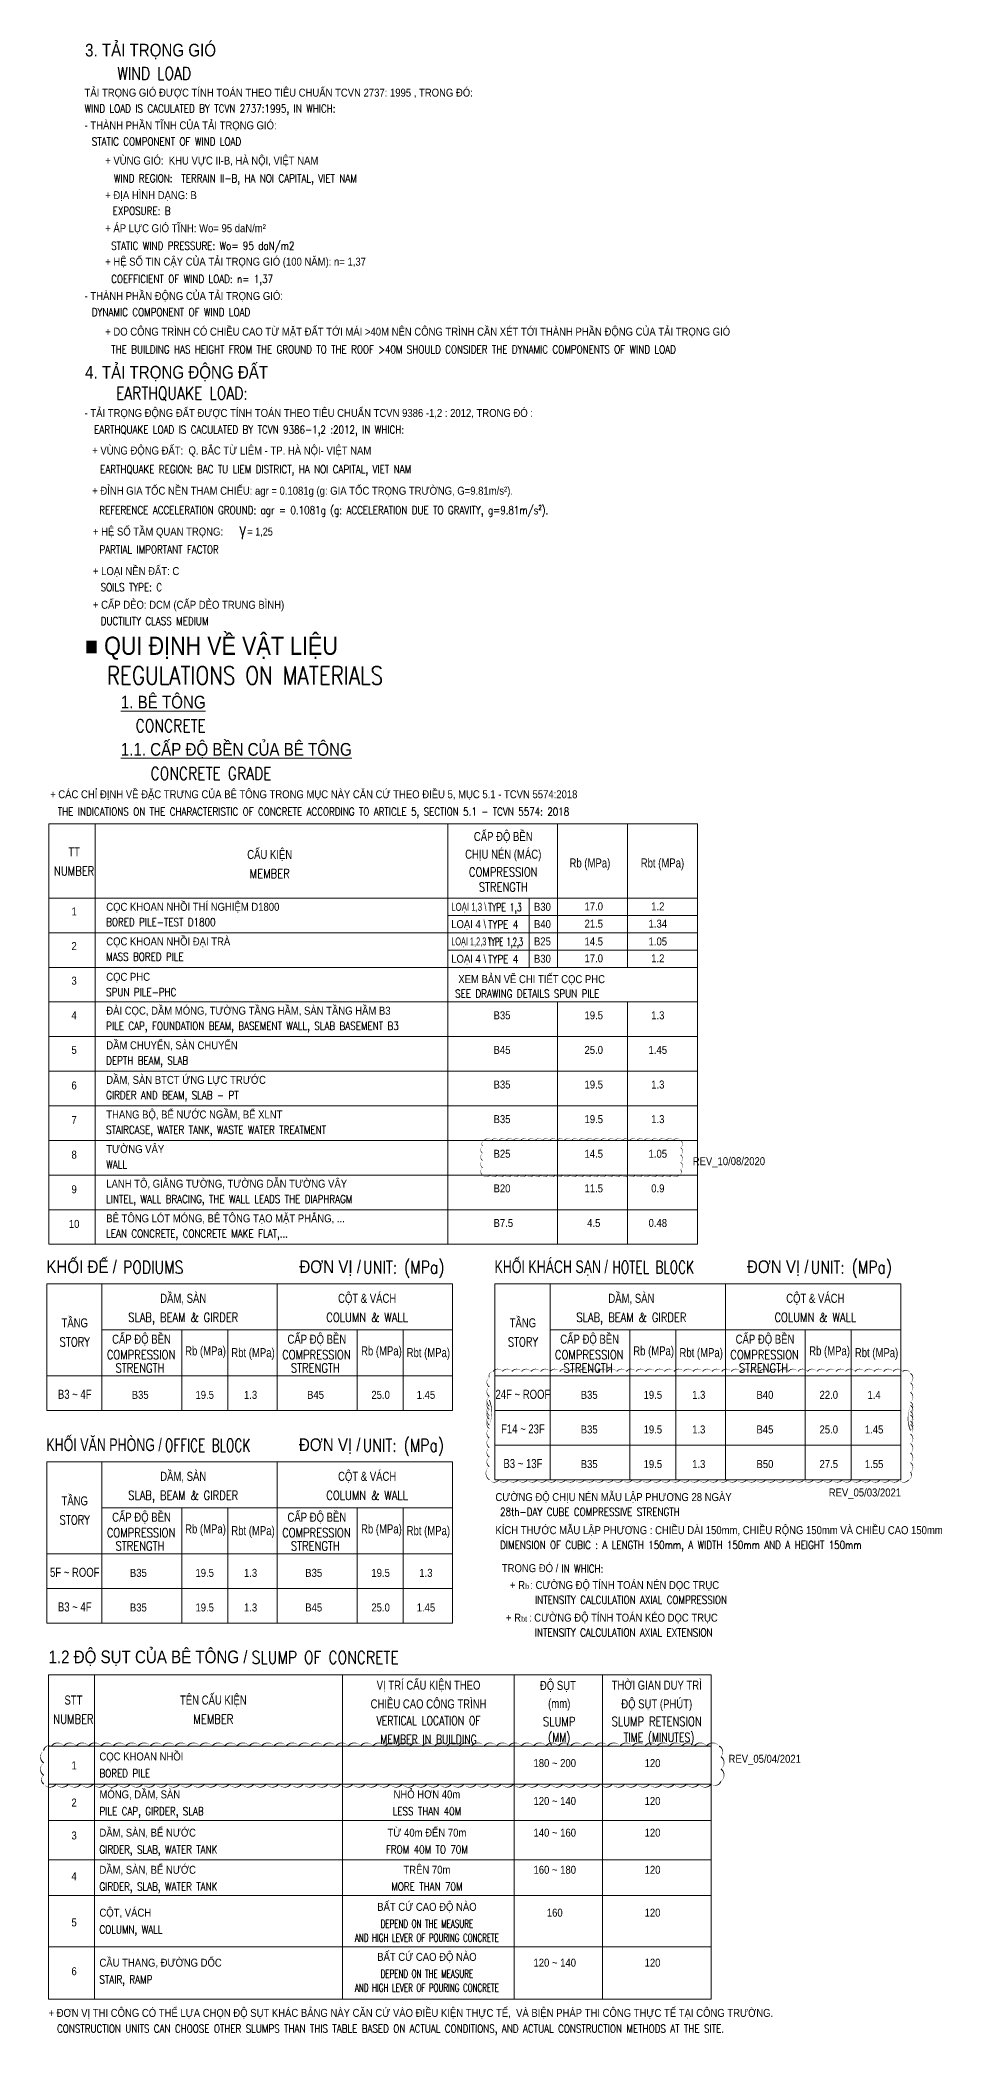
# Model space of a CAD drawing. Header units: millimetres. Extents: x 408913 to 1237273, y -191467 to -86666.
# Drawn here: x 455388 to 480201, y -185448 to -130588 of the extents above; entities that cross this region are included whole.
import ezdxf
from ezdxf.enums import TextEntityAlignment as Align

# ---------------------------------------------------------------- set-up
doc = ezdxf.new("R2010")
doc.units = ezdxf.units.MM
doc.header["$LTSCALE"] = 35
for name, color, linetype, lineweight in [('NDC_S_CONTINUOUS', 3, 'Continuous', 20), ('NDC_S_ENG TEXT', 2, 'Continuous', 9), ('NDC_S_VN TEXT', 7, 'Continuous', 9)]:
    doc.layers.add(name, color=color, linetype=linetype, lineweight=lineweight)
doc.styles.add('MtXpl_Symbol', font='symbol.ttf', dxfattribs={"width": 0.8})
doc.styles.add('NDC_ARIAL', font='arial.ttf', dxfattribs={"width": 0.85})
doc.styles.add('NDC_ROMANS', font='romans.shx', dxfattribs={"width": 0.8})

msp = doc.modelspace()

# ---------------------------------------------------------------- linework, layer by layer
at = {"layer": 'DEFPOINTS', "color": 1}
for points in [[(467563.2, -161800.1, 0, 20, 0.5205671), (467763.2, -161800.1, 0, 20, 0.5205671), (467963.2, -161800.1, 0, 20, 0.5205671), (468163.2, -161800.1, 0, 20, 0.5205671), (468363.2, -161800.1, 0, 20, 0.5205671), (468563.2, -161800.1, 0, 20, 0.5205671), (468763.2, -161800.1, 0, 20, 0.5205671), (468963.2, -161800.1, 0, 20, 0.5205671), (469163.2, -161800.1, 0, 20, 0.5205671), (469363.2, -161800.1, 0, 20, 0.5205671), (469563.2, -161800.1, 0, 20, 0.5205671), (469763.2, -161800.1, 0, 20, 0.5205671), (469963.2, -161800.1, 0, 20, 0.5205671), (470163.2, -161800.1, 0, 20, 0.5205671), (470363.2, -161800.1, 0, 20, 0.5205671), (470563.2, -161800.1, 0, 20, 0.5205671), (470763.2, -161800.1, 0, 20, 0.5205671), (470963.2, -161800.1, 0, 20, 0.5205671), (471163.2, -161800.1, 0, 20, 0.5205671), (471363.2, -161800.1, 0, 20, 0.5205671), (471563.2, -161800.1, 0, 20, 0.5205671), (471763.2, -161800.1, 0, 20, 0.5205671), (471963.2, -161800.1, 0, 20, 0.5205671), (472163.2, -161800.1, 0, 20, 0.5205671), (472363.2, -161800.1, 0, 20, 0.5205671), (472563.2, -161800.1, 0, 20, 0.5205671), (472763.2, -161800.1, 0, 20, 0.5205671), (472963.2, -161800.1, 0, 20, 0.5205671), (473010.3, -161647.2, 0, 20, 0.5205671), (473010.3, -161447.2, 0, 20, 0.5205671), (473010.3, -161247.2, 0, 20, 0.5205671), (473010.3, -161047.2, 0, 20, 0.5205671), (473009.1, -160848.4, 0, 20, 0.5205671), (472809.1, -160848.4, 0, 20, 0.5205671), (472609.1, -160848.4, 0, 20, 0.5205671), (472409.1, -160848.4, 0, 20, 0.5205671), (472209.1, -160848.4, 0, 20, 0.5205671), (472009.1, -160848.4, 0, 20, 0.5205671), (471809.1, -160848.4, 0, 20, 0.5205671), (471609.1, -160848.4, 0, 20, 0.5205671), (471409.1, -160848.4, 0, 20, 0.5205671), (471209.1, -160848.4, 0, 20, 0.5205671), (471009.1, -160848.4, 0, 20, 0.5205671), (470809.1, -160848.4, 0, 20, 0.5205671), (470609.1, -160848.4, 0, 20, 0.5205671), (470409.1, -160848.4, 0, 20, 0.5205671), (470209.1, -160848.4, 0, 20, 0.5205671), (470009.1, -160848.4, 0, 20, 0.5205671), (469809.1, -160848.4, 0, 20, 0.5205671), (469609.1, -160848.4, 0, 20, 0.5205671), (469409.1, -160848.4, 0, 20, 0.5205671), (469209.1, -160848.4, 0, 20, 0.5205671), (469009.1, -160848.4, 0, 20, 0.5205671), (468809.1, -160848.4, 0, 20, 0.5205671), (468609.1, -160848.4, 0, 20, 0.5205671), (468409.1, -160848.4, 0, 20, 0.5205671), (468209.1, -160848.4, 0, 20, 0.5205671), (468009.1, -160848.4, 0, 20, 0.5205671), (467809.1, -160848.4, 0, 20, 0.5205671), (467609.1, -160848.4, 0, 20, 0.5205671), (467563.2, -161002.5, 0, 20, 0.5205671), (467563.2, -161202.5, 0, 20, 0.5205671), (467563.2, -161402.5, 0, 20, 0.5205671), (467563.2, -161602.5, 0, 20, 0.5205671)], [(467748.1, -170179.4, 0, 26.2, 0.5205671), (468010.2, -170179.4, 0, 26.2, 0.5205671), (468272.2, -170179.4, 0, 26.2, 0.5205671), (468534.3, -170179.4, 0, 26.2, 0.5205671), (468796.4, -170179.4, 0, 26.2, 0.5205671), (469058.4, -170179.4, 0, 26.2, 0.5205671), (469320.5, -170179.4, 0, 26.2, 0.5205671), (469582.6, -170179.4, 0, 26.2, 0.5205671), (469844.7, -170179.4, 0, 26.2, 0.5205671), (470106.7, -170179.4, 0, 26.2, 0.5205671), (470368.8, -170179.4, 0, 26.2, 0.5205671), (470630.9, -170179.4, 0, 26.2, 0.5205671), (470892.9, -170179.4, 0, 26.2, 0.5205671), (471155, -170179.4, 0, 26.2, 0.5205671), (471417.1, -170179.4, 0, 26.2, 0.5205671), (471679.2, -170179.4, 0, 26.2, 0.5205671), (471941.2, -170179.4, 0, 26.2, 0.5205671), (472203.3, -170179.4, 0, 26.2, 0.5205671), (472465.4, -170179.4, 0, 26.2, 0.5205671), (472727.5, -170179.4, 0, 26.2, 0.5205671), (472989.5, -170179.4, 0, 26.2, 0.5205671), (473251.6, -170179.4, 0, 26.2, 0.5205671), (473513.7, -170179.4, 0, 26.2, 0.5205671), (473775.7, -170179.4, 0, 26.2, 0.5205671), (474037.8, -170179.4, 0, 26.2, 0.5205671), (474299.9, -170179.4, 0, 26.2, 0.5205671), (474562, -170179.4, 0, 26.2, 0.5205671), (474824, -170179.4, 0, 26.2, 0.5205671), (475086.1, -170179.4, 0, 26.2, 0.5205671), (475348.2, -170179.4, 0, 26.2, 0.5205671), (475610.2, -170179.4, 0, 26.2, 0.5205671), (475872.3, -170179.4, 0, 26.2, 0.5205671), (476134.4, -170179.4, 0, 26.2, 0.5205671), (476396.5, -170179.4, 0, 26.2, 0.5205671), (476658.5, -170179.4, 0, 26.2, 0.5205671), (476920.6, -170179.4, 0, 26.2, 0.5205671), (477182.7, -170179.4, 0, 26.2, 0.5205671), (477444.8, -170179.4, 0, 26.2, 0.5205671), (477706.8, -170179.4, 0, 26.2, 0.5205671), (477968.9, -170179.4, 0, 26.2, 0.5205671), (478231, -170179.4, 0, 26.2, 0.5205671), (478493, -170179.4, 0, 26.2, 0.5205671), (478755.1, -170179.4, 0, 26.2, 0.5205671), (479017.2, -170179.4, 0, 26.2, 0.5205671), (479279.3, -170179.4, 0, 26.2, 0.5205671), (479330.8, -169968.9, 0, 26.2, 0.5205671), (479330.8, -169706.8, 0, 26.2, 0.5205671), (479330.8, -169444.7, 0, 26.2, 0.5205671), (479330.8, -169182.6, 0, 26.2, 0.5205671), (479330.8, -168920.6, 0, 26.2, 0.5205671), (479330.8, -168658.5, 0, 26.2, 0.5205671), (479330.8, -168396.4, 0, 26.2, 0.5205671), (479330.8, -168134.4, 0, 26.2, 0.1978306), (479330.8, -168824, 0, 26.2, 0.5205671), (479330.8, -168561.9, 0, 26.2, 0.5205671), (479330.8, -168299.8, 0, 26.2, 0.5205671), (479330.8, -168037.8, 0, 26.2, 0.5205671), (479330.8, -167775.7, 0, 26.2, 0.5205671), (479330.8, -167513.6, 0, 26.2, 0.5205671), (479330.8, -167251.5, 0, 26.2, 0.5205671), (479118, -167202.3, 0, 26.2, 0.5205671), (478855.9, -167202.3, 0, 26.2, 0.5205671), (478593.8, -167202.3, 0, 26.2, 0.5205671), (478331.8, -167202.3, 0, 26.2, 0.5205671), (478069.7, -167202.3, 0, 26.2, 0.5205671), (477807.6, -167202.3, 0, 26.2, 0.5205671), (477545.6, -167202.3, 0, 26.2, 0.5205671), (477283.5, -167202.3, 0, 26.2, 0.5205671), (477021.4, -167202.3, 0, 26.2, 0.5205671), (476759.3, -167202.3, 0, 26.2, 0.5205671), (476497.3, -167202.3, 0, 26.2, 0.5205671), (476235.2, -167202.3, 0, 26.2, 0.5205671), (475973.1, -167202.3, 0, 26.2, 0.5205671), (475711.1, -167202.3, 0, 26.2, 0.5205671), (475449, -167202.3, 0, 26.2, 0.5205671), (475186.9, -167202.3, 0, 26.2, 0.5205671), (474924.8, -167202.3, 0, 26.2, 0.5205671), (474662.8, -167202.3, 0, 26.2, 0.5205671), (474400.7, -167202.3, 0, 26.2, 0.5205671), (474138.6, -167202.3, 0, 26.2, 0.5205671), (473876.5, -167202.3, 0, 26.2, 0.5205671), (473614.5, -167202.3, 0, 26.2, 0.5205671), (473352.4, -167202.3, 0, 26.2, 0.5205671), (473090.3, -167202.3, 0, 26.2, 0.5205671), (472828.3, -167202.3, 0, 26.2, 0.5205671), (472566.2, -167202.3, 0, 26.2, 0.5205671), (472304.1, -167202.3, 0, 26.2, 0.5205671), (472042, -167202.3, 0, 26.2, 0.5205671), (471780, -167202.3, 0, 26.2, 0.5205671), (471517.9, -167202.3, 0, 26.2, 0.5205671), (471255.8, -167202.3, 0, 26.2, 0.5205671), (470993.8, -167202.3, 0, 26.2, 0.5205671), (470731.7, -167202.3, 0, 26.2, 0.5205671), (470469.6, -167202.3, 0, 26.2, 0.5205671), (470207.5, -167202.3, 0, 26.2, 0.5205671), (469945.5, -167202.3, 0, 26.2, 0.5205671), (469683.4, -167202.3, 0, 26.2, 0.5205671), (469421.3, -167202.3, 0, 26.2, 0.5205671), (469159.3, -167202.3, 0, 26.2, 0.5205671), (468897.2, -167202.3, 0, 26.2, 0.5205671), (468635.1, -167202.3, 0, 26.2, 0.5205671), (468373, -167202.3, 0, 26.2, 0.5205671), (468111, -167202.3, 0, 26.2, 0.5205671), (467848.9, -167202.3, 0, 26.2, 0.5205671), (467748.1, -167363.6, 0, 26.2, 0.5205671), (467748.1, -167625.6, 0, 26.2, 0.5205671), (467748.1, -167887.7, 0, 26.2, 0.5205671), (467748.1, -168149.8, 0, 26.2, 0.5205671), (467748.1, -168411.9, 0, 26.2, 0.5205671), (467748.1, -168673.9, 0, 26.2, 0.1978306), (467748.1, -167984.3, 0, 26.2, 0.5205671), (467748.1, -168246.4, 0, 26.2, 0.5205671), (467748.1, -168508.5, 0, 26.2, 0.5205671), (467748.1, -168770.5, 0, 26.2, 0.5205671), (467748.1, -169032.6, 0, 26.2, 0.5205671), (467748.1, -169294.7, 0, 26.2, 0.5205671), (467748.1, -169556.8, 0, 26.2, 0.5205671), (467748.1, -169818.8, 0, 26.2, 0.5205671)], [(455493.3, -178544.1, 0, 34, 0.5205671), (455833.2, -178544.1, 0, 34, 0.5205671), (456173.2, -178544.1, 0, 34, 0.5205671), (456513.1, -178544.1, 0, 34, 0.5205671), (456853.1, -178544.1, 0, 34, 0.5205671), (457193, -178544.1, 0, 34, 0.5205671), (457533, -178544.1, 0, 34, 0.5205671), (457872.9, -178544.1, 0, 34, 0.5205671), (458212.9, -178544.1, 0, 34, 0.5205671), (458552.8, -178544.1, 0, 34, 0.5205671), (458892.8, -178544.1, 0, 34, 0.5205671), (459232.7, -178544.1, 0, 34, 0.5205671), (459572.6, -178544.1, 0, 34, 0.5205671), (459912.6, -178544.1, 0, 34, 0.5205671), (460252.5, -178544.1, 0, 34, 0.5205671), (460592.5, -178544.1, 0, 34, 0.5205671), (460932.4, -178544.1, 0, 34, 0.5205671), (461272.4, -178544.1, 0, 34, 0.5205671), (461612.3, -178544.1, 0, 34, 0.5205671), (461952.3, -178544.1, 0, 34, 0.5205671), (462292.2, -178544.1, 0, 34, 0.5205671), (462632.2, -178544.1, 0, 34, 0.5205671), (462972.1, -178544.1, 0, 34, 0.5205671), (463312, -178544.1, 0, 34, 0.5205671), (463652, -178544.1, 0, 34, 0.5205671), (463991.9, -178544.1, 0, 34, 0.5205671), (464331.9, -178544.1, 0, 34, 0.5205671), (464671.8, -178544.1, 0, 34, 0.5205671), (465011.8, -178544.1, 0, 34, 0.5205671), (465351.7, -178544.1, 0, 34, 0.5205671), (465691.7, -178544.1, 0, 34, 0.5205671), (466031.6, -178544.1, 0, 34, 0.5205671), (466371.6, -178544.1, 0, 34, 0.5205671), (466711.5, -178544.1, 0, 34, 0.5205671), (467051.4, -178544.1, 0, 34, 0.5205671), (467391.4, -178544.1, 0, 34, 0.5205671), (467731.3, -178544.1, 0, 34, 0.5205671), (468071.3, -178544.1, 0, 34, 0.5205671), (468411.2, -178544.1, 0, 34, 0.5205671), (468751.2, -178544.1, 0, 34, 0.5205671), (469091.1, -178544.1, 0, 34, 0.5205671), (469431.1, -178544.1, 0, 34, 0.5205671), (469771, -178544.1, 0, 34, 0.5205671), (470111, -178544.1, 0, 34, 0.5205671), (470450.9, -178544.1, 0, 34, 0.5205671), (470790.8, -178544.1, 0, 34, 0.5205671), (471130.8, -178544.1, 0, 34, 0.5205671), (471470.7, -178544.1, 0, 34, 0.5205671), (471810.7, -178544.1, 0, 34, 0.5205671), (472150.6, -178544.1, 0, 34, 0.5205671), (472490.6, -178544.1, 0, 34, 0.5205671), (472830.5, -178544.1, 0, 34, 0.5205671), (473170.5, -178544.1, 0, 34, 0.5205671), (473510.4, -178544.1, 0, 34, 0.5205671), (473850.4, -178544.1, 0, 34, 0.5205671), (474116.5, -178470.3, 0, 34, 0.5205671), (474116.5, -178130.4, 0, 34, 0.5205671), (474116.5, -177790.5, 0, 34, 0.5205671), (474065.9, -177501.2, 0, 34, 0.5205671), (473725.9, -177501.2, 0, 34, 0.5205671), (473386, -177501.2, 0, 34, 0.5205671), (473046, -177501.2, 0, 34, 0.5205671), (472706.1, -177501.2, 0, 34, 0.5205671), (472366.1, -177501.2, 0, 34, 0.5205671), (472026.2, -177501.2, 0, 34, 0.5205671), (471686.2, -177501.2, 0, 34, 0.5205671), (471346.3, -177501.2, 0, 34, 0.5205671), (471006.4, -177501.2, 0, 34, 0.5205671), (470666.4, -177501.2, 0, 34, 0.5205671), (470326.5, -177501.2, 0, 34, 0.5205671), (469986.5, -177501.2, 0, 34, 0.5205671), (469646.6, -177501.2, 0, 34, 0.5205671), (469306.6, -177501.2, 0, 34, 0.5205671), (468966.7, -177501.2, 0, 34, 0.5205671), (468626.7, -177501.2, 0, 34, 0.5205671), (468286.8, -177501.2, 0, 34, 0.5205671), (467946.8, -177501.2, 0, 34, 0.5205671), (467606.9, -177501.2, 0, 34, 0.5205671), (467267, -177501.2, 0, 34, 0.5205671), (466927, -177501.2, 0, 34, 0.5205671), (466587.1, -177501.2, 0, 34, 0.5205671), (466247.1, -177501.2, 0, 34, 0.5205671), (465907.2, -177501.2, 0, 34, 0.5205671), (465567.2, -177501.2, 0, 34, 0.5205671), (465227.3, -177501.2, 0, 34, 0.5205671), (464887.3, -177501.2, 0, 34, 0.5205671), (464547.4, -177501.2, 0, 34, 0.5205671), (464207.4, -177501.2, 0, 34, 0.5205671), (463867.5, -177501.2, 0, 34, 0.5205671), (463527.6, -177501.2, 0, 34, 0.5205671), (463187.6, -177501.2, 0, 34, 0.5205671), (462847.7, -177501.2, 0, 34, 0.5205671), (462507.7, -177501.2, 0, 34, 0.5205671), (462167.8, -177501.2, 0, 34, 0.5205671), (461827.8, -177501.2, 0, 34, 0.5205671), (461487.9, -177501.2, 0, 34, 0.5205671), (461147.9, -177501.2, 0, 34, 0.5205671), (460808, -177501.2, 0, 34, 0.5205671), (460468, -177501.2, 0, 34, 0.5205671), (460128.1, -177501.2, 0, 34, 0.5205671), (459788.1, -177501.2, 0, 34, 0.5205671), (459448.2, -177501.2, 0, 34, 0.5205671), (459108.3, -177501.2, 0, 34, 0.5205671), (458768.3, -177501.2, 0, 34, 0.5205671), (458428.4, -177501.2, 0, 34, 0.5205671), (458088.4, -177501.2, 0, 34, 0.5205671), (457748.5, -177501.2, 0, 34, 0.5205671), (457408.5, -177501.2, 0, 34, 0.5205671), (457068.6, -177501.2, 0, 34, 0.5205671), (456728.6, -177501.2, 0, 34, 0.5205671), (456388.7, -177501.2, 0, 34, 0.5205671), (456048.7, -177501.2, 0, 34, 0.5205671), (455708.8, -177501.2, 0, 34, 0.5205671), (455493.3, -177625.6, 0, 34, 0.5205671), (455493.3, -177965.6, 0, 34, 0.5205671), (455493.3, -178305.5, 0, 34, 0.5205671)]]:
    msp.add_lwpolyline(points, format="xyseb", close=True, dxfattribs=at)
at = {"layer": 'NDC_S_CONTINUOUS'}
for p, q in [((456905.5, -152141.2), (456905.5, -163703.5)), ((466608.4, -152141.2), (466608.4, -163703.5)), ((469625.8, -152141.2), (469625.8, -156090)), ((471549.6, -152141.2), (471549.6, -156090)), ((455636.5, -154186.6), (473473.4, -154186.6)), ((466608.4, -154662.5), (469625.8, -154662.5)), ((468840.8, -154186.6), (468840.8, -155138.3)), ((469625.8, -154662.5), (473473.4, -154662.5)), ((455636.5, -155138.3), (473473.4, -155138.3)), ((468840.8, -155138.3), (468840.8, -156090)), ((466608.4, -155614.2), (473473.4, -155614.2)), ((455636.5, -156090), (473473.4, -156090)), ((455636.5, -157041.7), (473473.4, -157041.7)), ((469625.8, -157041.7), (469625.8, -163703.5)), ((471549.6, -157041.7), (471549.6, -163703.5)), ((455636.5, -157993.4), (473473.4, -157993.4)), ((455636.5, -158945.1), (473473.4, -158945.1)), ((455636.5, -159896.7), (473473.4, -159896.7)), ((455636.5, -160848.4), (473473.4, -160848.4)), ((455636.5, -161800.1), (473473.4, -161800.1)), ((455636.5, -162751.8), (473473.4, -162751.8)), ((455636.5, -163703.5), (473473.4, -163703.5)), ((457094.2, -164786.5), (457094.2, -168276)), ((461917, -164786.5), (461917, -168276)), ((469419.9, -164786.5), (469419.9, -170179.4)), ((474242.6, -164786.5), (474242.6, -170179.4)), ((461917, -166055.4), (457094.2, -166055.4)), ((459289.5, -166055.4), (459289.5, -168276)), ((460556.1, -166055.4), (460556.1, -168276)), ((466739.7, -166055.4), (461917, -166055.4)), ((464112.3, -166055.4), (464112.3, -168276)), ((465378.8, -166055.4), (465378.8, -168276)), ((474242.6, -166055.4), (469419.9, -166055.4)), ((471615.2, -166055.4), (471615.2, -170179.4)), ((472881.7, -166055.4), (472881.7, -170179.4)), ((479065.4, -166055.4), (474242.6, -166055.4)), ((476438, -166055.4), (476438, -170179.4)), ((477704.5, -166055.4), (477704.5, -170179.4)), ((455574.8, -167324.3), (466739.7, -167324.3)), ((467900.5, -167324.3), (479065.4, -167324.3)), ((455574.8, -168276), (466739.7, -168276)), ((467900.5, -168276), (479065.4, -168276)), ((467900.5, -169227.7), (479065.4, -169227.7)), ((457094.2, -169681.2), (457094.2, -174122.4)), ((461917, -169681.2), (461917, -174122.4)), ((467900.5, -170179.4), (479065.4, -170179.4)), ((461917, -170950.1), (457094.2, -170950.1)), ((459289.5, -170950.1), (459289.5, -174122.4)), ((460556.1, -170950.1), (460556.1, -174122.4)), ((466739.7, -170950.1), (461917, -170950.1)), ((464112.3, -170950.1), (464112.3, -174122.4)), ((465378.8, -170950.1), (465378.8, -174122.4)), ((455574.8, -172219), (466739.7, -172219)), ((455574.8, -173170.7), (466739.7, -173170.7)), ((455574.8, -174122.4), (466739.7, -174122.4)), ((455625, -175545.1), (473851.1, -175545.1)), ((455625, -175545.1), (455625, -184458)), ((455625, -184458), (455625, -175545.1)), ((456893.9, -175545.1), (456893.9, -184458)), ((456893.9, -184458), (456893.9, -175545.1)), ((463708.8, -184458), (463708.8, -175545.1)), ((468434.6, -184458), (468434.6, -175545.1)), ((470856.8, -184458), (470856.8, -175545.1)), ((473851.1, -184458), (473851.1, -175545.1)), ((455625, -177501.2), (473851.1, -177501.2)), ((455625, -178544.1), (473851.1, -178544.1)), ((455625, -179551.2), (473851.1, -179551.2)), ((455625, -180628.6), (473851.1, -180628.6)), ((455625, -181607.5), (473851.1, -181607.5)), ((455625, -183016.5), (473851.1, -183016.5)), ((455625, -184458), (473851.1, -184458))]:
    msp.add_line(p, q, dxfattribs=at)
for points in [[(455636.5, -163703.5), (455636.5, -152141.2), (473473.4, -152141.2), (473473.4, -163703.5)], [(455574.8, -168276), (455574.8, -164786.5), (466739.7, -164786.5), (466739.7, -168276)], [(467900.5, -170179.4), (467900.5, -164786.5), (479065.4, -164786.5), (479065.4, -170179.4)], [(455574.8, -174122.4), (455574.8, -169681.2), (466739.7, -169681.2), (466739.7, -174122.4)]]:
    msp.add_lwpolyline(points, dxfattribs=at)

# ---------------------------------------------------------------- texts
at = {"layer": 'DEFPOINTS', "color": 1, "style": 'NDC_ARIAL', "width": 0.85}
for s, p in [('REV_10/08/2020', (473342.7, -161528.3)), ('REV_05/03/2021', (477083.6, -170636.8)), ('REV_05/04/2021', (474328.2, -177960.4))]:
    msp.add_text(s, height=220, dxfattribs=at).set_placement(p)
at = {"layer": 'NDC_S_ENG TEXT', "ltscale": 30, "style": 'NDC_ROMANS'}
for s, height, width, p in [('WIND LOAD', 350, 0.8, (457515.9, -131683.3)), ('EARTHQUAKE LOAD:', 350, 0.8, (457479.1, -140477.6)), ('REGULATIONS ON MATERIALS', 500, 0.8, (457232.7, -148313.5)), ('CONCRETE', 350, 0.8, (458020.1, -149619.8)), ('CONCRETE GRADE', 350, 0.8, (458431, -150934.4)), ('THE INDICATIONS ON THE CHARACTERISTIC OF CONCRETE ACCORDING TO ARTICLE 5, SECTION 5.1 - TCVN 5574: 2018', 220, 0.8, (455880, -151917.7)), ('PODIUMS', 350, 0.8, (457676.7, -164511.1)), ('UNIT: (MPa)', 350, 0.8, (464277.2, -164511.1)), ('HOTEL BLOCK', 350, 0.7, (471134.5, -164511.1)), ('UNIT: (MPa)', 350, 0.8, (476586.5, -164511.1)), ('OFFICE BLOCK', 350, 0.7, (458825.8, -169405.7)), ('UNIT: (MPa)', 350, 0.8, (464264.5, -169405.7)), ('SLUMP OF CONCRETE', 350, 0.8, (461210.5, -175238.9)), ('BORED PILE', 220, 0.8, (457025.9, -178359)), ('PILE CAP, GIRDER, SLAB', 220, 0.8, (457025.9, -179401.9)), ('GIRDER, SLAB, WATER TANK', 220, 0.8, (457025.9, -180454.4)), ('GIRDER, SLAB, WATER TANK', 220, 0.8, (457025.9, -181474.7)), ('COLUMN, WALL', 220, 0.8, (457025.9, -182654.2)), ('STAIR, RAMP', 220, 0.8, (457025.9, -184029.4)), ('CONSTRUCTION UNITS CAN CHOOSE OTHER SLUMPS THAN THIS TABLE BASED ON ACTUAL CONDITIONS, AND ACTUAL CONSTRUCTION METHODS AT THE SITE.', 220, 0.8, (455858.8, -185380.5))]:
    msp.add_text(s, height=height, dxfattribs=dict(at, width=width)).set_placement(p)
for s, height, width, p in [('NUMBER', 250, 0.8, (456329.4, -153561.8)), ('MEMBER', 250, 0.8, (461708, -153636.1)), ('COMPRESSION', 250, 0.8, (468131.2, -153593.8)), ('STRENGTH', 250, 0.8, (468131.2, -154007.4)), ('SLAB, BEAM & GIRDER', 250, 0.8, (459330, -165838.9)), ('COLUMN & WALL', 250, 0.8, (464388.7, -165838.9)), ('SLAB, BEAM & GIRDER', 250, 0.8, (471655.6, -165838.9)), ('COLUMN & WALL', 250, 0.8, (476714.4, -165838.9)), ('STORY', 250, 0.8, (456346.4, -166513.7)), ('COMPRESSION', 250, 0.8, (458171.6, -166865.4)), ('COMPRESSION', 250, 0.8, (462994.3, -166865.4)), ('STORY', 250, 0.8, (468672.1, -166513.7)), ('COMPRESSION', 250, 0.8, (470497.2, -166865.4)), ('COMPRESSION', 250, 0.8, (475320, -166865.4)), ('STRENGTH', 250, 0.8, (458140.3, -167228.3)), ('STRENGTH', 250, 0.8, (462963, -167228.3)), ('STRENGTH', 250, 0.8, (470466, -167228.3)), ('STRENGTH', 250, 0.8, (475288.7, -167228.3)), ('SLAB, BEAM & GIRDER', 250, 0.8, (459330, -170733.6)), ('COLUMN & WALL', 250, 0.8, (464388.7, -170733.6)), ('STORY', 250, 0.8, (456346.4, -171408.4)), ('COMPRESSION', 250, 0.8, (458171.6, -171760.1)), ('COMPRESSION', 250, 0.8, (462994.3, -171760.1)), ('STRENGTH', 250, 0.8, (458140.3, -172123)), ('STRENGTH', 250, 0.8, (462963, -172123)), ('NUMBER', 250, 0.8, (456310.9, -176885.1)), ('MEMBER', 250, 0.8, (460157.8, -176885.1)), ('VERTICAL LOCATION OF', 250, 0.75, (466077.1, -176925.7)), ('MEMBER IN BUILDING', 250, 0.75, (466077.1, -177440.2)), ('SLUMP', 250, 0.8, (469670.9, -176951.5)), ('(MM)', 250, 0.75, (469670.9, -177388.2)), ('SLUMP RETENSION', 250, 0.8, (472352.2, -176950.1)), (' TIME (MINUTES)', 250, 0.75, (472352.2, -177386.8)), ('LESS THAN 40M', 220, 0.8, (466031.8, -179401.9)), ('FROM 40M TO 70M', 220, 0.8, (466031.8, -180454.4)), ('MORE THAN 70M', 220, 0.8, (466031.8, -181474.7)), ('AND HIGH LEVER OF POURING CONCRETE', 220, 0.65, (466031.8, -182880.1)), ('DEPEND ON THE MEASURE', 220, 0.65, (466031.8, -182494.3)), ('DEPEND ON THE MEASURE', 220, 0.65, (466031.8, -183869.4)), ('AND HIGH LEVER OF POURING CONCRETE', 220, 0.65, (466031.8, -184255.2))]:
    msp.add_text(s, height=height, dxfattribs=dict(at, width=width)).set_placement(p, align=Align.CENTER)
at = {"layer": 'NDC_S_ENG TEXT', "style": 'NDC_ROMANS'}
for s, width, p in [('TYPE 1,3', 0.7, (467714.4, -154435)), ('BORED PILE-TEST D1800', 0.8, (457209.9, -154845.2)), ('TYPE 4', 0.8, (467714.4, -154910.9)), ('MASS BORED PILE', 0.8, (457209.9, -155796.9)), ('TYPE 1,2,3', 0.6, (467714.4, -155386.7)), ('TYPE 4', 0.8, (467714.4, -155862.6)), ('SPUN PILE-PHC', 0.8, (457209.9, -156769.8)), (' SEE DRAWING DETAILS SPUN PILE', 0.8, (466687.9, -156812)), ('PILE CAP, FOUNDATION BEAM, BASEMENT WALL, SLAB BASEMENT B3', 0.8, (457209.9, -157700.3)), ('DEPTH BEAM, SLAB', 0.8, (457209.9, -158652)), ('GIRDER AND BEAM, SLAB - PT', 0.8, (457209.9, -159603.7)), ('STAIRCASE, WATER TANK, WASTE WATER TREATMENT', 0.8, (457209.9, -160555.3)), ('WALL', 0.8, (457209.9, -161507)), ('LINTEL, WALL BRACING, THE WALL LEADS THE DIAPHRAGM', 0.8, (457209.9, -162458.7)), ('LEAN CONCRETE, CONCRETE MAKE FLAT,...', 0.8, (457209.9, -163410.4))]:
    msp.add_text(s, height=220, dxfattribs=dict(at, width=width)).set_placement(p, align=Align.MIDDLE_LEFT)
at = {"layer": 'NDC_S_ENG TEXT', "style": 'NDC_ROMANS', "width": 0.8}
for s, height, p in [('28th-DAY CUBE COMPRESSIVE STRENGTH', 220.011, (468044.5, -171172.1)), ('DIMENSION OF CUBIC : A LENGTH 150mm, A WIDTH 150mm AND A HEIGHT 150mm', 220.011, (468044.5, -172081.5)), ('IN WHICH:', 220, (469730.3, -172732.2)), ('INTENSITY CALCULATION AXIAL COMPRESSION', 220.011, (469004.8, -173590.5)), ('INTENSITY CALCULATION AXIAL EXTENSION', 220, (469000.2, -174487.8))]:
    msp.add_text(s, height=height, dxfattribs=at).set_placement(p)
at = {"layer": 'NDC_S_VN TEXT', "ltscale": 30}
for s, height, style, width, p in [('3. TẢI TRỌNG GIÓ', 350, 'NDC_ARIAL', 0.85, (456630.6, -131043.9)), ('TẢI TRỌNG GIÓ ĐƯỢC TÍNH TOÁN THEO TIÊU CHUẨN TCVN 2737: 1995 , TRONG ĐÓ:', 220, 'NDC_ARIAL', 0.85, (456616.1, -132148.7)), ('- THÀNH PHẦN TĨNH CỦA TẢI TRỌNG GIÓ:', 220, 'NDC_ARIAL', 0.85, (456616.1, -133047.4)), ('+ VÙNG GIÓ:  KHU VỰC II-B, HÀ NỘI, VIỆT NAM', 220, 'NDC_ARIAL', 0.85, (457184.5, -134016)), ('+ ĐỊA HÌNH DẠNG: B', 220, 'NDC_ARIAL', 0.85, (457184.5, -134967)), ('+ ÁP LỰC GIÓ TĨNH: Wo= 95 daN/m²', 220, 'NDC_ARIAL', 0.85, (457184.5, -135875.5)), ('+ HỆ SỐ TIN CẬY CỦA TẢI TRỌNG GIÓ (100 NĂM): n= 1,37', 220, 'NDC_ARIAL', 0.85, (457184.5, -136795.7)), ('- THÀNH PHẦN ĐỘNG CỦA TẢI TRỌNG GIÓ:', 220, 'NDC_ARIAL', 0.85, (456616.1, -137739)), ('+ DO CÔNG TRÌNH CÓ CHIỀU CAO TỪ MẶT ĐẤT TỚI MÁI >40M NÊN CÔNG TRÌNH CẦN XÉT TỚI THÀNH PHẦN ĐỘNG CỦA TẢI TRỌNG GIÓ', 220, 'NDC_ARIAL', 0.85, (457184.5, -138719.3)), ('4. TẢI TRỌNG ĐỘNG ĐẤT', 350, 'NDC_ARIAL', 0.85, (456630.6, -139900.5)), ('- TẢI TRỌNG ĐỘNG ĐẤT ĐƯỢC TÍNH TOÁN THEO TIÊU CHUẨN TCVN 9386 -1,2 : 2012, TRONG ĐÓ :', 220, 'NDC_ARIAL', 0.85, (456616.1, -140956.2)), ('+ VÙNG ĐỘNG ĐẤT:  Q. BẮC TỪ LIÊM - TP. HÀ NỘI- VIỆT NAM', 220, 'NDC_ARIAL', 0.85, (456826.9, -141988.2)), ('+ ĐỈNH GIA TỐC NỀN THAM CHIẾU: agr = 0.1081g (g: GIA TỐC TRỌNG TRƯỜNG, G=9.81m/s²).', 220, 'NDC_ARIAL', 0.85, (456826.9, -143094.3)), ('+ HỆ SỐ TẦM QUAN TRỌNG: ', 220, 'NDC_ARIAL', 0.85, (456847.3, -144217.5)), ('g', 330, 'MtXpl_Symbol', 0.85, (460872.5, -144217.5)), (' = 1,25', 220, 'MtXpl_Symbol', 0.85, (461023.8, -144217.5)), ('+ LOẠI NỀN ĐẤT: C', 220, 'NDC_ARIAL', 0.85, (456847.3, -145303)), ('+ CẤP DẺO: DCM (CẤP DẺO TRUNG BÌNH)', 220, 'NDC_ARIAL', 0.85, (456847.3, -146229.4)), ('%%U1. BÊ TÔNG', 350, 'NDC_ARIAL', 0.85, (457613.8, -148971.1)), ('%%U1.1. CẤP ĐỘ BỀN CỦA BÊ TÔNG', 350, 'NDC_ARIAL', 0.85, (457613.8, -150270.7)), ('+ CÁC CHỈ ĐỊNH VỀ ĐẶC TRƯNG CỦA BÊ TÔNG TRONG MỤC NÀY CĂN CỨ THEO ĐIỀU 5, MỤC 5.1 - TCVN 5574:2018', 220, 'NDC_ARIAL', 0.85, (455668.6, -151440)), ('KHỐI ĐẾ /', 350, 'NDC_ARIAL', 0.85, (455566.2, -164495.6)), ('ĐƠN VỊ /', 350, 'NDC_ARIAL', 0.85, (462524, -164495.6)), ('KHỐI KHÁCH SẠN /', 350, 'NDC_ARIAL', 0.7, (467891.8, -164495.6)), ('ĐƠN VỊ /', 350, 'NDC_ARIAL', 0.85, (474833.4, -164495.6)), ('KHỐI VĂN PHÒNG /', 350, 'NDC_ARIAL', 0.7, (455566.2, -169390.2)), ('ĐƠN VỊ /', 350, 'NDC_ARIAL', 0.85, (462511.4, -169390.2)), ('1.2 ĐỘ SỤT CỦA BÊ TÔNG /', 350, 'NDC_ARIAL', 0.85, (455625, -175223.4)), ('CỌC KHOAN NHỒI', 220, 'NDC_ARIAL', 0.85, (457025.9, -177896.3)), ('MÓNG, DẦM, SÀN', 220, 'NDC_ARIAL', 0.85, (457025.9, -178939.3)), ('DẦM, SÀN, BỂ NƯỚC', 220, 'NDC_ARIAL', 0.85, (457025.9, -179991.8)), ('DẦM, SÀN, BỂ NƯỚC', 220, 'NDC_ARIAL', 0.85, (457025.9, -181012)), ('CỘT, VÁCH', 220, 'NDC_ARIAL', 0.85, (457025.9, -182191.6)), ('CẦU THANG, ĐƯỜNG DỐC', 220, 'NDC_ARIAL', 0.85, (457025.9, -183566.8))]:
    msp.add_text(s, height=height, dxfattribs=dict(at, style=style, width=width)).set_placement(p)
at = {"layer": 'NDC_S_VN TEXT', "color": 2, "ltscale": 30, "style": 'NDC_ROMANS', "width": 0.8}
for s, p in [('WIND LOAD IS CACULATED BY TCVN 2737:1995, IN WHICH:', (456616.1, -132585.8)), ('STATIC COMPONENT OF WIND LOAD', (456813.8, -133492.6)), ('WIND REGION:  TERRAIN II-B, HA NOI CAPITAL, VIET NAM', (457422.9, -134504.4)), ('EXPOSURE: B', (457388.4, -135398.8)), ('STATIC WIND PRESSURE: Wo= 95 daN/m2', (457349.6, -136357.2)), ('COEFFICIENT OF WIND LOAD: n= 1,37', (457348.9, -137271)), ('DYNAMIC COMPONENT OF WIND LOAD', (456813.8, -138184.2)), ('THE BUILDING HAS HEIGHT FROM THE GROUND TO THE ROOF >40M SHOULD CONSIDER THE DYNAMIC COMPONENTS OF WIND LOAD', (457348.6, -139207.8)), ('EARTHQUAKE LOAD IS CACULATED BY TCVN 9386-1,2 :2012, IN WHICH:', (456880.7, -141413.8)), ('EARTHQUAKE REGION: BAC TU LIEM DISTRICT, HA NOI CAPITAL, VIET NAM', (457046.1, -142503.2)), ('REFERENCE ACCELERATION GROUND: agr = 0.1081g (g: ACCELERATION DUE TO GRAVITY, g=9.81m/s²).', (457021.6, -143628.5)), ('PARTIAL IMPORTANT FACTOR  ', (457025, -144710.8)), ('SOILS TYPE: C', (457059.1, -145748.7)), ('DUCTILITY CLASS MEDIUM', (457060.5, -146676.8))]:
    msp.add_text(s, height=220, dxfattribs=at).set_placement(p)
at = {"layer": 'NDC_S_VN TEXT', "style": 'NDC_ARIAL'}
for s, height, width, p in [('■ QUI ĐỊNH VỀ VẬT LIỆU', 500, 0.85, (456630.6, -147496.3)), ('Rb (MPa)', 250, 0.75, (469954.7, -153343.3)), ('Rbt (MPa)', 250, 0.75, (471913.1, -153343.3)), ('CỌC KHOAN NHỒI THÍ NGHIỆM D1800', 220, 0.85, (457213.2, -154534.8)), ('LOẠI 1,3 \\', 220, 0.7, (466701.4, -154534.8)), ('B30', 220, 0.85, (468977.3, -154534.1)), ('CỌC KHOAN NHỒI ĐẠI TRÀ', 220, 0.85, (457213.2, -155486.4)), ('LOẠI 4 \\', 220, 0.85, (466701.4, -155010.6)), ('B40', 220, 0.85, (468977.3, -155010)), ('LOẠI 1,2,3 \\', 220, 0.6, (466701.4, -155486.4)), ('LOẠI 4 \\', 220, 0.85, (466701.4, -155962.3)), ('B25', 220, 0.85, (468977.3, -155485.8)), ('B30', 220, 0.85, (468977.3, -155961.7)), ('CỌC PHC', 220, 0.85, (457213.2, -156459.4)), ('XEM BẢN VẼ CHI TIẾT CỌC PHC', 220, 0.85, (466895.1, -156523.4)), ('ĐÀI CỌC, DẦM MÓNG, TƯỜNG TẦNG HẦM, SÀN TẦNG HẦM B3', 220, 0.85, (457213.2, -157389.8)), ('B35', 220, 0.85, (467865.5, -157517.3)), ('DẦM CHUYỂN, SÀN CHUYỂN', 220, 0.85, (457213.2, -158341.5)), ('B45', 220, 0.85, (467865.5, -158469)), ('DẦM, SÀN BTCT ỨNG LỰC TRƯỚC', 220, 0.85, (457213.2, -159293.2)), ('B35', 220, 0.85, (467865.5, -159420.7)), ('THANG BỘ, BỂ NƯỚC NGẦM, BỂ XLNT', 220, 0.85, (457213.2, -160244.9)), ('B35', 220, 0.85, (467865.5, -160372.4)), ('TƯỜNG VÂY', 220, 0.85, (457213.2, -161196.5)), ('B25', 220, 0.85, (467865.5, -161324)), ('LANH TÔ, GIẰNG TƯỜNG, TƯỜNG DẪN TƯỜNG VÂY', 220, 0.85, (457213.2, -162148.2)), ('B20', 220, 0.85, (467865.5, -162275.7)), ('BÊ TÔNG LÓT MÓNG, BÊ TÔNG TẠO MẶT PHẲNG, ...', 220, 0.85, (457213.2, -163099.9)), ('B7.5', 220, 0.85, (467865.5, -163227.4)), ('Rb (MPa)', 250, 0.75, (459382.4, -166759)), ('Rbt (MPa)', 250, 0.75, (460652.7, -166807.1)), ('Rb (MPa)', 250, 0.75, (464220.9, -166759)), ('Rbt (MPa)', 250, 0.75, (465475.5, -166807.1)), ('Rb (MPa)', 250, 0.75, (471708.1, -166759)), ('Rbt (MPa)', 250, 0.75, (472978.4, -166807.1)), ('Rb (MPa)', 250, 0.75, (476546.6, -166759)), ('Rbt (MPa)', 250, 0.75, (477801.2, -166807.1)), ('B35', 220, 0.85, (457914, -167953.1)), ('B45', 220, 0.85, (462736.8, -167953.1)), ('B35', 220, 0.85, (470262.7, -167953.1)), ('B40', 220, 0.85, (475096.2, -167953.1)), ('B35', 220, 0.85, (470262.7, -168904.8)), ('B45', 220, 0.85, (475096.2, -168904.8)), ('B35', 220, 0.85, (470262.7, -169856.5)), ('B50', 220, 0.85, (475096.2, -169856.5)), ('CƯỜNG ĐỘ CHỊU NÉN MẪU LẬP PHƯƠNG 28 NGÀY', 220.011, 0.85, (467915.8, -170764.5)), ('Rb (MPa)', 250, 0.75, (459382.4, -171653.7)), ('Rbt (MPa)', 250, 0.75, (460652.7, -171701.8)), ('Rb (MPa)', 250, 0.75, (464220.9, -171653.7)), ('Rbt (MPa)', 250, 0.75, (465475.5, -171701.8)), ('KÍCH THƯỚC MẪU LẬP PHƯƠNG : CHIỀU DÀI 150mm, CHIỀU RỘNG 150mm VÀ CHIỀU CAO 150mm', 220.011, 0.85, (467915.8, -171673.9)), ('B35', 220, 0.85, (457863.5, -172847.8)), ('B35', 220, 0.85, (462686.3, -172847.8)), ('TRONG ĐÓ /', 220, 0.85, (468093.1, -172718.2)), ('   + R', 220, 0.85, (468099.2, -173182.9)), ('b ', 146.67, 0.85, (468730.8, -173182.9)), (': CƯỜNG ĐỘ TÍNH TOÁN NÉN DỌC TRỤC', 220.011, 0.85, (468876, -173182.9)), ('B35', 220, 0.85, (457863.5, -173799.5)), ('B45', 220, 0.85, (462686.3, -173799.5)), ('   + R', 220.01, 0.85, (467989.3, -174080.1)), (' : CƯỜNG ĐỘ TÍNH TOÁN KÉO DỌC TRỤC', 220.022, 0.85, (468766.2, -174080.1)), ('bt', 146.68, 0.85, (468620.9, -174080.1)), ('+ ĐƠN VỊ THI CÔNG CÓ THỂ LỰA CHỌN ĐỘ SỤT KHÁC BẢNG NÀY CĂN CỨ VÀO ĐIỀU KIỆN THỰC TẾ,  VÀ BIỆN PHÁP THI CÔNG THỰC TẾ TẠI CÔNG TRƯỜNG.', 220, 0.85, (455625, -184947.8))]:
    msp.add_text(s, height=height, dxfattribs=dict(at, width=width)).set_placement(p)
at = {"layer": 'NDC_S_VN TEXT', "ltscale": 30, "style": 'NDC_ARIAL'}
for s, height, width, p in [('CẤP ĐỘ BỀN', 250, 0.75, (468131.2, -152616.8)), ('TT', 250, 0.75, (456329.4, -153036.8)), ('CẤU KIỆN', 250, 0.75, (461708, -153111.1)), ('CHỊU NÉN (MÁC)', 250, 0.75, (468131.2, -153103)), ('1', 220, 0.85, (456329.4, -154662.3)), ('17.0', 220, 0.85, (470620.6, -154522.7)), ('1.2', 220, 0.85, (472382.6, -154522.7)), ('21.5', 220, 0.85, (470620.6, -154998.5)), ('1.34', 220, 0.85, (472382.6, -154998.5)), ('2', 220, 0.85, (456329.4, -155613.9)), ('14.5', 220, 0.85, (470620.6, -155486.8)), ('17.0', 220, 0.85, (470620.6, -155950.2)), ('1.05', 220, 0.85, (472382.6, -155486.8)), ('1.2', 220, 0.85, (472382.6, -155950.2)), ('3', 220, 0.85, (456329.4, -156565.6)), ('4', 220, 0.85, (456329.4, -157517.3)), ('19.5', 220, 0.85, (470620.6, -157517.3)), ('1.3', 220, 0.85, (472382.6, -157517.3)), ('5', 220, 0.85, (456329.4, -158469)), ('25.0', 220, 0.85, (470620.6, -158469)), ('1.45', 220, 0.85, (472382.6, -158469)), ('6', 220, 0.85, (456329.4, -159446.2)), ('19.5', 220, 0.85, (470620.6, -159420.7)), ('1.3', 220, 0.85, (472382.6, -159420.7)), ('7', 220, 0.85, (456329.4, -160397.9)), ('19.5', 220, 0.85, (470620.6, -160372.4)), ('1.3', 220, 0.85, (472382.6, -160372.4)), ('8', 220, 0.85, (456329.4, -161349.6)), ('14.5', 220, 0.85, (470620.6, -161324)), ('1.05', 220, 0.85, (472382.6, -161324)), ('9', 220, 0.85, (456329.4, -162301.3)), ('11.5', 220, 0.85, (470620.6, -162275.7)), ('0.9', 220, 0.85, (472382.6, -162275.7)), ('10', 220, 0.85, (456329.4, -163252.9)), ('4.5', 220, 0.85, (470620.6, -163227.4)), ('0.48', 220, 0.85, (472382.6, -163227.4)), ('DẦM, SÀN', 250, 0.75, (459330, -165313.9)), ('CỘT & VÁCH', 250, 0.75, (464388.7, -165313.9)), ('DẦM, SÀN', 250, 0.75, (471655.6, -165313.9)), ('CỘT & VÁCH', 250, 0.75, (476714.4, -165313.9)), ('TẦNG', 250, 0.75, (456346.4, -165988.6)), ('TẦNG', 250, 0.75, (468672.1, -165988.6)), ('CẤP ĐỘ BỀN', 250, 0.75, (458182.3, -166438.7)), ('CẤP ĐỘ BỀN', 250, 0.75, (463005.1, -166438.7)), ('CẤP ĐỘ BỀN', 250, 0.75, (470508, -166438.7)), ('CẤP ĐỘ BỀN', 250, 0.75, (475330.8, -166438.7)), ('B3 ~ 4F', 250, 0.75, (456346.4, -167953.1)), ('19.5', 220, 0.85, (459920.3, -167953.1)), ('1.3', 220, 0.85, (461182.2, -167953.1)), ('25.0', 220, 0.85, (464758.8, -167953.1)), ('1.45', 220, 0.85, (466005, -167953.1)), ('24F ~ ROOF', 250, 0.75, (468672.1, -167953.1)), ('19.5', 220, 0.85, (472246, -167953.1)), ('1.3', 220, 0.85, (473507.9, -167953.1)), ('22.0', 220, 0.85, (477084.5, -167953.1)), ('1.4', 220, 0.85, (478330.7, -167953.1)), ('F14 ~ 23F', 250, 0.75, (468672.1, -168904.8)), ('19.5', 220, 0.85, (472246, -168904.8)), ('1.3', 220, 0.85, (473507.9, -168904.8)), ('25.0', 220, 0.85, (477084.5, -168904.8)), ('1.45', 220, 0.85, (478330.7, -168904.8)), ('DẦM, SÀN', 250, 0.75, (459330, -170208.5)), ('CỘT & VÁCH', 250, 0.75, (464388.7, -170208.5)), ('B3 ~ 13F', 250, 0.75, (468672.1, -169856.5)), ('19.5', 220, 0.85, (472246, -169856.5)), ('1.3', 220, 0.85, (473507.9, -169856.5)), ('27.5', 220, 0.85, (477084.5, -169856.5)), ('1.55', 220, 0.85, (478330.7, -169856.5)), ('TẦNG', 250, 0.75, (456346.4, -170883.3)), ('CẤP ĐỘ BỀN', 250, 0.75, (458182.3, -171333.4)), ('CẤP ĐỘ BỀN', 250, 0.75, (463005.1, -171333.4)), ('5F ~ ROOF', 250, 0.75, (456346.4, -172847.8)), ('19.5', 220, 0.85, (459920.3, -172847.8)), ('1.3', 220, 0.85, (461182.2, -172847.8)), ('19.5', 220, 0.85, (464758.8, -172847.8)), ('1.3', 220, 0.85, (466005, -172847.8)), ('B3 ~ 4F', 250, 0.75, (456346.4, -173799.5)), ('19.5', 220, 0.85, (459920.3, -173799.5)), ('1.3', 220, 0.85, (461182.2, -173799.5)), ('25.0', 220, 0.85, (464758.8, -173799.5)), ('1.45', 220, 0.85, (466005, -173799.5)), ('TÊN CẤU KIỆN', 250, 0.75, (460157.8, -176360)), ('VỊ TRÍ CẤU KIỆN THEO', 250, 0.75, (466077.1, -175951)), ('ĐỘ SỤT ', 250, 0.75, (469670.9, -175957.5)), ('THỜI GIAN DUY TRÌ', 250, 0.75, (472352.2, -175951)), ('STT', 250, 0.75, (456310.9, -176360)), ('CHIỀU CAO CÔNG TRÌNH', 250, 0.75, (466077.1, -176465.6)), ('(mm)', 250, 0.75, (469670.9, -176454.8)), ('ĐỘ SỤT (PHÚT)', 250, 0.75, (472352.2, -176465.6)), ('1', 220, 0.85, (456328.6, -178141.7)), ('180 ~ 200', 220, 0.85, (469547.9, -178078.5)), ('120', 220, 0.85, (472237.4, -178078.5)), ('NHỎ HƠN 40m', 220, 0.85, (466031.8, -178939.3)), ('2', 220, 0.85, (456328.6, -179163.2)), ('120 ~ 140', 220, 0.85, (469547.9, -179121.4)), ('120', 220, 0.85, (472237.4, -179121.4)), ('3', 220, 0.85, (456328.6, -180068.1)), ('TỪ 40m ĐẾN 70m', 220, 0.85, (466031.8, -179991.8)), ('140 ~ 160', 220, 0.85, (469547.9, -179991.8)), ('120', 220, 0.85, (472237.4, -179991.8)), ('4', 220, 0.85, (456328.6, -181189.7)), ('TRÊN 70m', 220, 0.85, (466031.8, -181012)), ('160 ~ 180', 220, 0.85, (469547.9, -181012)), ('120', 220, 0.85, (472237.4, -181012)), ('BẤT CỨ CAO ĐỘ NÀO', 220, 0.85, (466031.8, -182031.7)), ('160', 220, 0.85, (469547.9, -182191.6)), ('120', 220, 0.85, (472237.4, -182191.6)), ('5', 220, 0.85, (456328.6, -182458.6)), ('BẤT CỨ CAO ĐỘ NÀO', 220, 0.85, (466031.8, -183406.8)), ('6', 220, 0.85, (456328.6, -183801.6)), ('120 ~ 140', 220, 0.85, (469547.9, -183566.8)), ('120', 220, 0.85, (472237.4, -183566.8))]:
    msp.add_text(s, height=height, dxfattribs=dict(at, width=width)).set_placement(p, align=Align.CENTER)

doc.saveas('drawing.dxf')
